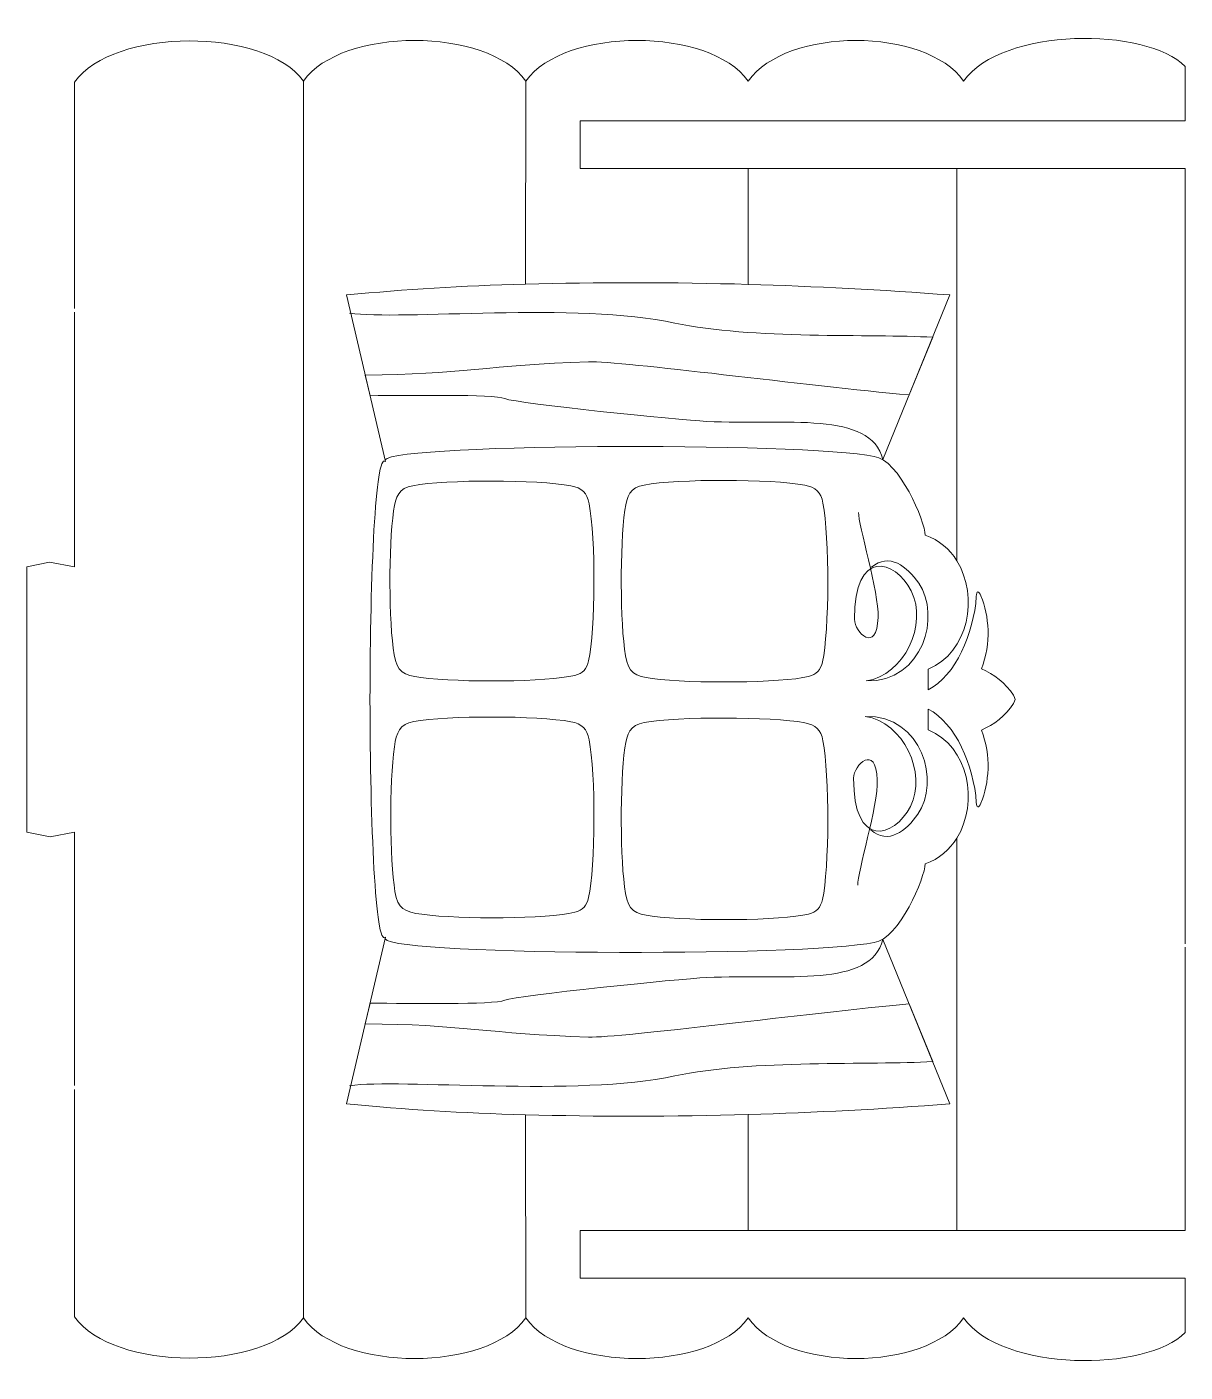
# Model space of a CAD drawing. Header units: centimetres. Extents: x -24.8 to 24.8, y -32.8 to 32.7.
# Drawn here: x -24.76 to -16.03, y -31.4 to -21.26 of the extents above; entities that cross this region are included whole.
import ezdxf

# ---------------------------------------------------------------- set-up
doc = ezdxf.new("R2010")
doc.units = ezdxf.units.CM
doc.header["$MEASUREMENT"] = 0
doc.layers.add('layer 1', color=7, linetype='Continuous')

msp = doc.modelspace()

# ---------------------------------------------------------------- linework, layer by layer
at = {"layer": 'layer 1', "color": 250, "lineweight": 9}
for points, knots in [([(-16.03234, -28.16761), (-16.03234, -28.16761), (-16.03234, -22.32499), (-16.03234, -22.32499), (-16.03234, -22.32499), (-16.03234, -22.32499), (-20.59373, -22.32499), (-20.59373, -22.32499), (-20.59373, -22.32499), (-20.59373, -22.32499), (-20.59373, -21.96625), (-20.59373, -21.96625), (-20.59373, -21.96625), (-20.59373, -21.96625), (-16.03234, -21.96625), (-16.03234, -21.96625), (-16.03234, -21.96625), (-16.03234, -21.96625), (-16.03234, -21.55551), (-16.03234, -21.55551), (-16.03234, -21.55551), (-16.32038, -21.25718), (-17.41378, -21.2572), (-17.7018, -21.66577), (-17.7018, -21.66577), (-17.98983, -21.25719), (-19.03819, -21.2572), (-19.3262, -21.66577), (-19.3262, -21.66577), (-19.61422, -21.25719), (-20.71491, -21.2572), (-21.00293, -21.66577), (-21.00293, -21.66577), (-21.29094, -21.25719), (-22.39184, -21.2572), (-22.67987, -21.66577), (-22.67987, -21.66577), (-22.96787, -21.25719), (-24.1162, -21.26412), (-24.40422, -21.67267), (-24.40422, -21.67267), (-24.40422, -22.25112), (-24.40422, -22.80055), (-24.40422, -23.379)], [0, 0, 0, 0, 0.08333333, 0.08333333, 0.08333333, 0.08333333, 0.16666667, 0.16666667, 0.16666667, 0.16666667, 0.25, 0.25, 0.25, 0.25, 0.33333333, 0.33333333, 0.33333333, 0.33333333, 0.41666667, 0.41666667, 0.41666667, 0.41666667, 0.5, 0.5, 0.5, 0.5, 0.58333333, 0.58333333, 0.58333333, 0.58333333, 0.66666667, 0.66666667, 0.66666667, 0.66666667, 0.75, 0.75, 0.75, 0.75, 0.83333333, 0.83333333, 0.83333333, 0.83333333, 1, 1, 1, 1]), ([(-24.40422, -23.40804), (-24.40422, -24.04744), (-24.40421, -24.68684), (-24.40421, -25.32624), (-24.40421, -25.32624), (-24.40421, -25.32624), (-24.59352, -25.29124), (-24.59352, -25.29124), (-24.59352, -25.29124), (-24.59352, -25.29124), (-24.76422, -25.32624), (-24.76422, -25.32624), (-24.76422, -25.32624), (-24.76422, -25.32624), (-24.76422, -27.3262), (-24.76422, -27.3262), (-24.76422, -27.3262), (-24.76422, -27.3262), (-24.5885, -27.3612), (-24.5885, -27.3612), (-24.5885, -27.3612), (-24.5885, -27.3612), (-24.40421, -27.3262), (-24.40421, -27.3262), (-24.40421, -27.3262), (-24.40421, -27.9726), (-24.40422, -28.58995), (-24.40422, -29.23635)], [0, 0, 0, 0, 0.125, 0.125, 0.125, 0.125, 0.25, 0.25, 0.25, 0.25, 0.375, 0.375, 0.375, 0.375, 0.5, 0.5, 0.5, 0.5, 0.625, 0.625, 0.625, 0.625, 0.75, 0.75, 0.75, 0.75, 1, 1, 1, 1]), ([(-20.63398, -26.14534), (-20.57378, -26.13097), (-20.54282, -26.09437), (-20.5292, -26.03493), (-20.5292, -26.03493), (-20.4768, -25.80642), (-20.47557, -25.10575), (-20.52522, -24.85111), (-20.52522, -24.85111), (-20.54156, -24.76728), (-20.57929, -24.73114), (-20.66251, -24.71562), (-20.66251, -24.71562), (-20.91395, -24.66871), (-21.60314, -24.66758), (-21.85408, -24.71475), (-21.85408, -24.71475), (-21.96096, -24.73483), (-21.98416, -24.79313), (-21.99974, -24.90473), (-21.99974, -24.90473), (-22.03758, -25.17591), (-22.03613, -25.74177), (-21.99542, -25.98955), (-21.99542, -25.98955), (-21.97431, -26.11799), (-21.92416, -26.14361), (-21.79359, -26.16064), (-21.79359, -26.16064), (-21.49115, -26.20007), (-20.8384, -26.19415), (-20.63398, -26.14534)], [0, 0, 0, 0, 0.11111111, 0.11111111, 0.11111111, 0.11111111, 0.22222222, 0.22222222, 0.22222222, 0.22222222, 0.33333333, 0.33333333, 0.33333333, 0.33333333, 0.44444444, 0.44444444, 0.44444444, 0.44444444, 0.55555556, 0.55555556, 0.55555556, 0.55555556, 0.66666667, 0.66666667, 0.66666667, 0.66666667, 0.77777778, 0.77777778, 0.77777778, 0.77777778, 1, 1, 1, 1]), ([(-20.0498, -26.16828), (-19.74734, -26.20772), (-19.07556, -26.2018), (-18.87114, -26.15298), (-18.87114, -26.15298), (-18.81092, -26.1386), (-18.77998, -26.10202), (-18.76636, -26.04258), (-18.76636, -26.04258), (-18.71396, -25.81405), (-18.71272, -25.1007), (-18.76238, -24.84606), (-18.76238, -24.84606), (-18.77872, -24.76221), (-18.81645, -24.72608), (-18.89967, -24.71056), (-18.89967, -24.71056), (-19.15111, -24.66366), (-19.85934, -24.66251), (-20.11028, -24.70969), (-20.11028, -24.70969), (-20.21718, -24.72979), (-20.24037, -24.78807), (-20.25594, -24.89967), (-20.25594, -24.89967), (-20.29379, -25.17085), (-20.29234, -25.7494), (-20.25161, -25.99719), (-20.25161, -25.99719), (-20.23051, -26.12565), (-20.18037, -26.15125), (-20.0498, -26.16828)], [0, 0, 0, 0, 0.11111111, 0.11111111, 0.11111111, 0.11111111, 0.22222222, 0.22222222, 0.22222222, 0.22222222, 0.33333333, 0.33333333, 0.33333333, 0.33333333, 0.44444444, 0.44444444, 0.44444444, 0.44444444, 0.55555556, 0.55555556, 0.55555556, 0.55555556, 0.66666667, 0.66666667, 0.66666667, 0.66666667, 0.77777778, 0.77777778, 0.77777778, 0.77777778, 1, 1, 1, 1]), ([(-18.39749, -25.32984), (-18.26378, -25.21628), (-18.12841, -25.32357), (-18.04078, -25.45021), (-18.04078, -25.45021), (-17.87347, -25.692), (-18.00208, -26.19393), (-18.43755, -26.18657), (-18.43755, -26.18657), (-18.15149, -26.14283), (-17.96908, -25.76069), (-18.09733, -25.50788), (-18.09733, -25.50788), (-18.2197, -25.26666), (-18.52834, -25.18767), (-18.52524, -25.72116), (-18.52524, -25.72116), (-18.52466, -25.82059), (-18.35602, -25.98492), (-18.34667, -25.70743), (-18.34667, -25.70743), (-18.34027, -25.51758), (-18.49777, -25.00425), (-18.49392, -24.91576)], [0, 0, 0, 0, 0.14285714, 0.14285714, 0.14285714, 0.14285714, 0.28571429, 0.28571429, 0.28571429, 0.28571429, 0.42857143, 0.42857143, 0.42857143, 0.42857143, 0.57142857, 0.57142857, 0.57142857, 0.57142857, 0.71428571, 0.71428571, 0.71428571, 0.71428571, 1, 1, 1, 1]), ([(-20.66251, -26.49388), (-20.91395, -26.44698), (-21.59678, -26.44584), (-21.84773, -26.49301), (-21.84773, -26.49301), (-21.95462, -26.5131), (-21.97782, -26.57139), (-21.99339, -26.68299), (-21.99339, -26.68299), (-22.03124, -26.95417), (-22.02977, -27.5264), (-21.98906, -27.77416), (-21.98906, -27.77416), (-21.96797, -27.90259), (-21.91779, -27.92823), (-21.78725, -27.94525), (-21.78725, -27.94525), (-21.4848, -27.98467), (-20.83839, -27.97874), (-20.63398, -27.92995), (-20.63398, -27.92995), (-20.5738, -27.91559), (-20.54282, -27.87899), (-20.5292, -27.81955), (-20.5292, -27.81955), (-20.4768, -27.59102), (-20.47557, -26.88402), (-20.52522, -26.62938), (-20.52522, -26.62938), (-20.54156, -26.54553), (-20.57929, -26.5094), (-20.66251, -26.49388)], [0, 0, 0, 0, 0.11111111, 0.11111111, 0.11111111, 0.11111111, 0.22222222, 0.22222222, 0.22222222, 0.22222222, 0.33333333, 0.33333333, 0.33333333, 0.33333333, 0.44444444, 0.44444444, 0.44444444, 0.44444444, 0.55555556, 0.55555556, 0.55555556, 0.55555556, 0.66666667, 0.66666667, 0.66666667, 0.66666667, 0.77777778, 0.77777778, 0.77777778, 0.77777778, 1, 1, 1, 1]), ([(-20.11028, -26.50065), (-20.21718, -26.52075), (-20.24037, -26.57903), (-20.25594, -26.69063), (-20.25594, -26.69063), (-20.29379, -26.96182), (-20.29234, -27.54036), (-20.25161, -27.78815), (-20.25161, -27.78815), (-20.23051, -27.91661), (-20.18037, -27.94221), (-20.0498, -27.95924), (-20.0498, -27.95924), (-19.74734, -27.99868), (-19.07556, -27.99276), (-18.87114, -27.94394), (-18.87114, -27.94394), (-18.81092, -27.92957), (-18.77998, -27.89298), (-18.76636, -27.83354), (-18.76636, -27.83354), (-18.71396, -27.60501), (-18.71272, -26.89166), (-18.76238, -26.63702), (-18.76238, -26.63702), (-18.77872, -26.55317), (-18.81645, -26.51704), (-18.89967, -26.50152), (-18.89967, -26.50152), (-19.15111, -26.45462), (-19.85934, -26.45347), (-20.11028, -26.50065)], [0, 0, 0, 0, 0.11111111, 0.11111111, 0.11111111, 0.11111111, 0.22222222, 0.22222222, 0.22222222, 0.22222222, 0.33333333, 0.33333333, 0.33333333, 0.33333333, 0.44444444, 0.44444444, 0.44444444, 0.44444444, 0.55555556, 0.55555556, 0.55555556, 0.55555556, 0.66666667, 0.66666667, 0.66666667, 0.66666667, 0.77777778, 0.77777778, 0.77777778, 0.77777778, 1, 1, 1, 1]), ([(-18.40284, -27.30958), (-18.26914, -27.42314), (-18.13468, -27.31651), (-18.04705, -27.18987), (-18.04705, -27.18987), (-17.87975, -26.94809), (-18.00835, -26.44616), (-18.44383, -26.45351), (-18.44383, -26.45351), (-18.15776, -26.49726), (-17.97535, -26.8794), (-18.1036, -27.13221), (-18.1036, -27.13221), (-18.22597, -27.37343), (-18.53461, -27.45241), (-18.53151, -26.91892), (-18.53151, -26.91892), (-18.53093, -26.8195), (-18.3623, -26.65516), (-18.35294, -26.93265), (-18.35294, -26.93265), (-18.34655, -27.12251), (-18.50404, -27.63584), (-18.50019, -27.72432)], [0, 0, 0, 0, 0.14285714, 0.14285714, 0.14285714, 0.14285714, 0.28571429, 0.28571429, 0.28571429, 0.28571429, 0.42857143, 0.42857143, 0.42857143, 0.42857143, 0.57142857, 0.57142857, 0.57142857, 0.57142857, 0.71428571, 0.71428571, 0.71428571, 0.71428571, 1, 1, 1, 1]), ([(-24.40422, -29.2654), (-24.40422, -29.83685), (-24.40422, -30.40832), (-24.40422, -30.97977), (-24.40422, -30.97977), (-24.1162, -31.38832), (-22.96787, -31.39525), (-22.67987, -30.98667), (-22.67987, -30.98667), (-22.39184, -31.39524), (-21.29094, -31.39525), (-21.00293, -30.98667), (-21.00293, -30.98667), (-20.71491, -31.39524), (-19.61422, -31.39525), (-19.3262, -30.98667), (-19.3262, -30.98667), (-19.03819, -31.39524), (-17.98983, -31.39525), (-17.7018, -30.98667), (-17.7018, -30.98667), (-17.41378, -31.39524), (-16.32038, -31.39526), (-16.03234, -31.09693), (-16.03234, -31.09693), (-16.03234, -31.09693), (-16.03234, -30.68619), (-16.03234, -30.68619), (-16.03234, -30.68619), (-16.03234, -30.68619), (-20.59373, -30.68619), (-20.59373, -30.68619), (-20.59373, -30.68619), (-20.59373, -30.68619), (-20.59373, -30.32745), (-20.59373, -30.32745), (-20.59373, -30.32745), (-20.59373, -30.32745), (-16.03234, -30.32745), (-16.03234, -30.32745), (-16.03234, -30.32745), (-16.03234, -30.32745), (-16.03234, -28.1917), (-16.03234, -28.1917)], [0, 0, 0, 0, 0.08333333, 0.08333333, 0.08333333, 0.08333333, 0.16666667, 0.16666667, 0.16666667, 0.16666667, 0.25, 0.25, 0.25, 0.25, 0.33333333, 0.33333333, 0.33333333, 0.33333333, 0.41666667, 0.41666667, 0.41666667, 0.41666667, 0.5, 0.5, 0.5, 0.5, 0.58333333, 0.58333333, 0.58333333, 0.58333333, 0.66666667, 0.66666667, 0.66666667, 0.66666667, 0.75, 0.75, 0.75, 0.75, 0.83333333, 0.83333333, 0.83333333, 0.83333333, 1, 1, 1, 1])]:
    msp.add_open_spline(points, degree=3, knots=knots, dxfattribs=at)
at = {"layer": 'layer 1', "color": 114, "lineweight": 9}
msp.add_open_spline([(-22.67987, -30.98667), (-22.67987, -30.98667), (-22.67987, -21.66508), (-22.67987, -21.66508)], degree=3, dxfattribs=at)
for points, knots in [([(-22.33122, -29.2369), (-21.95252, -29.18166), (-20.61616, -29.32217), (-19.87945, -29.16299), (-19.87945, -29.16299), (-19.30296, -29.03844), (-18.39262, -29.08206), (-17.93541, -29.05566), (-17.93541, -29.05566), (-17.93541, -29.05566), (-18.1125, -28.6206), (-18.1125, -28.6206), (-18.1125, -28.6206), (-18.86573, -28.68846), (-20.28484, -28.87762), (-20.52919, -28.87027), (-20.52919, -28.87027), (-21.27765, -28.84775), (-21.50605, -28.77273), (-22.2131, -28.77093), (-22.2131, -28.77093), (-22.2131, -28.77093), (-22.17671, -28.61515), (-22.17671, -28.61515), (-22.17671, -28.61515), (-21.87348, -28.61597), (-21.2486, -28.62812), (-21.16048, -28.59321), (-21.16048, -28.59321), (-21.06585, -28.55574), (-19.84688, -28.43174), (-19.64017, -28.42169), (-19.64017, -28.42169), (-19.03787, -28.39239), (-18.40369, -28.50387), (-18.31042, -28.13432), (-18.31042, -28.13432), (-18.31042, -28.13432), (-17.80567, -29.3744), (-17.80567, -29.3744), (-17.80567, -29.3744), (-18.31515, -29.41251), (-18.82532, -29.43922), (-19.3262, -29.45408), (-19.3262, -29.45408), (-19.3262, -29.45408), (-19.3262, -30.32745), (-19.3262, -30.32745), (-19.3262, -30.32745), (-19.3262, -30.32745), (-19.3262, -29.45408), (-19.3262, -29.45408), (-19.3262, -29.45408), (-19.87798, -29.47046), (-20.48002, -29.47045), (-21.00459, -29.456), (-21.00459, -29.456), (-21.00459, -29.456), (-21.00293, -30.98667), (-21.00293, -30.98667), (-21.00293, -30.98667), (-21.00293, -30.98667), (-21.00459, -29.456), (-21.00459, -29.456), (-21.00459, -29.456), (-21.4917, -29.44258), (-21.90377, -29.41692), (-22.35404, -29.3744), (-22.35404, -29.3744), (-22.35404, -29.3744), (-22.06059, -28.11799), (-22.06059, -28.11799), (-22.06059, -28.11799), (-22.20194, -28.2562), (-18.88448, -28.26914), (-18.37731, -28.15685), (-18.37731, -28.15685), (-18.18793, -28.13729), (-17.99169, -27.66183), (-17.9915, -27.5648), (-17.9915, -27.5648), (-17.88598, -27.52778), (-17.80638, -27.45753), (-17.75245, -27.37026), (-17.75245, -27.37026), (-17.75245, -27.37026), (-17.75353, -30.32745), (-17.75353, -30.32745), (-17.75353, -30.32745), (-17.75353, -30.32745), (-17.75245, -27.37026), (-17.75245, -27.37026), (-17.75245, -27.37026), (-17.58764, -27.10353), (-17.66263, -26.67772), (-17.97004, -26.55504), (-17.97004, -26.55504), (-17.97004, -26.50489), (-17.97004, -26.44729), (-17.97004, -26.39831), (-17.97004, -26.39831), (-17.76151, -26.50257), (-17.62506, -26.82592), (-17.6064, -27.10157), (-17.6064, -27.10157), (-17.60352, -27.1441), (-17.5898, -27.14992), (-17.57188, -27.10655), (-17.57188, -27.10655), (-17.50946, -26.95554), (-17.49276, -26.75051), (-17.56803, -26.55639), (-17.56803, -26.55639), (-17.47702, -26.5196), (-17.38215, -26.44762), (-17.32711, -26.35696), (-17.32711, -26.35696), (-17.31009, -26.32892), (-17.31009, -26.32283), (-17.32711, -26.29479), (-17.32711, -26.29479), (-17.38215, -26.20413), (-17.47702, -26.13215), (-17.56803, -26.09536), (-17.56803, -26.09536), (-17.49276, -25.90124), (-17.50946, -25.69621), (-17.57188, -25.5452), (-17.57188, -25.5452), (-17.5898, -25.50183), (-17.60352, -25.50765), (-17.6064, -25.55018), (-17.6064, -25.55018), (-17.62506, -25.82583), (-17.76151, -26.14918), (-17.97004, -26.25344), (-17.97004, -26.25344), (-17.97004, -26.20446), (-17.97004, -26.14686), (-17.97004, -26.09671), (-17.97004, -26.09671), (-17.66263, -25.97403), (-17.58764, -25.54822), (-17.75245, -25.28149), (-17.75245, -25.28149), (-17.75245, -25.28149), (-17.75353, -22.3243), (-17.75353, -22.3243), (-17.75353, -22.3243), (-17.75353, -22.3243), (-17.75245, -25.28149), (-17.75245, -25.28149), (-17.75245, -25.28149), (-17.80638, -25.19422), (-17.88598, -25.12397), (-17.9915, -25.08695), (-17.9915, -25.08695), (-17.99169, -24.98992), (-18.18793, -24.51446), (-18.37731, -24.4949), (-18.37731, -24.4949), (-18.88448, -24.38261), (-22.20194, -24.39555), (-22.06059, -24.53376), (-22.06059, -24.53376), (-22.06059, -24.53376), (-22.35404, -23.27735), (-22.35404, -23.27735), (-22.35404, -23.27735), (-21.90377, -23.23483), (-21.4917, -23.20917), (-21.00459, -23.19575), (-21.00459, -23.19575), (-21.00459, -23.19575), (-21.00293, -21.66508), (-21.00293, -21.66508), (-21.00293, -21.66508), (-21.00293, -21.66508), (-21.00459, -23.19575), (-21.00459, -23.19575), (-21.00459, -23.19575), (-20.48002, -23.1813), (-19.87798, -23.18129), (-19.3262, -23.19767), (-19.3262, -23.19767), (-19.3262, -23.19767), (-19.3262, -22.3243), (-19.3262, -22.3243), (-19.3262, -22.3243), (-19.3262, -22.3243), (-19.3262, -23.19767), (-19.3262, -23.19767), (-19.3262, -23.19767), (-18.82532, -23.21253), (-18.31515, -23.23924), (-17.80567, -23.27735), (-17.80567, -23.27735), (-17.80567, -23.27735), (-18.31042, -24.51743), (-18.31042, -24.51743), (-18.31042, -24.51743), (-18.40369, -24.14788), (-19.03787, -24.25936), (-19.64017, -24.23006), (-19.64017, -24.23006), (-19.84688, -24.22001), (-21.06585, -24.09601), (-21.16048, -24.05854), (-21.16048, -24.05854), (-21.2486, -24.02363), (-21.87348, -24.03578), (-22.17671, -24.0366), (-22.17671, -24.0366), (-22.17671, -24.0366), (-22.2131, -23.88082), (-22.2131, -23.88082), (-22.2131, -23.88082), (-21.50605, -23.87902), (-21.27765, -23.804), (-20.52919, -23.78148), (-20.52919, -23.78148), (-20.28484, -23.77413), (-18.86573, -23.96329), (-18.1125, -24.03115), (-18.1125, -24.03115), (-18.1125, -24.03115), (-17.93541, -23.59609), (-17.93541, -23.59609), (-17.93541, -23.59609), (-18.39262, -23.56969), (-19.30296, -23.61331), (-19.87945, -23.48876), (-19.87945, -23.48876), (-20.61616, -23.32958), (-21.95252, -23.47009), (-22.33122, -23.41485)], [0, 0, 0, 0, 0.01666667, 0.01666667, 0.01666667, 0.01666667, 0.03333333, 0.03333333, 0.03333333, 0.03333333, 0.05, 0.05, 0.05, 0.05, 0.06666667, 0.06666667, 0.06666667, 0.06666667, 0.08333333, 0.08333333, 0.08333333, 0.08333333, 0.1, 0.1, 0.1, 0.1, 0.11666667, 0.11666667, 0.11666667, 0.11666667, 0.13333333, 0.13333333, 0.13333333, 0.13333333, 0.15, 0.15, 0.15, 0.15, 0.16666667, 0.16666667, 0.16666667, 0.16666667, 0.18333333, 0.18333333, 0.18333333, 0.18333333, 0.2, 0.2, 0.2, 0.2, 0.21666667, 0.21666667, 0.21666667, 0.21666667, 0.23333333, 0.23333333, 0.23333333, 0.23333333, 0.25, 0.25, 0.25, 0.25, 0.26666667, 0.26666667, 0.26666667, 0.26666667, 0.28333333, 0.28333333, 0.28333333, 0.28333333, 0.3, 0.3, 0.3, 0.3, 0.31666667, 0.31666667, 0.31666667, 0.31666667, 0.33333333, 0.33333333, 0.33333333, 0.33333333, 0.35, 0.35, 0.35, 0.35, 0.36666667, 0.36666667, 0.36666667, 0.36666667, 0.38333333, 0.38333333, 0.38333333, 0.38333333, 0.4, 0.4, 0.4, 0.4, 0.41666667, 0.41666667, 0.41666667, 0.41666667, 0.43333333, 0.43333333, 0.43333333, 0.43333333, 0.45, 0.45, 0.45, 0.45, 0.46666667, 0.46666667, 0.46666667, 0.46666667, 0.48333333, 0.48333333, 0.48333333, 0.48333333, 0.5, 0.5, 0.5, 0.5, 0.51666667, 0.51666667, 0.51666667, 0.51666667, 0.53333333, 0.53333333, 0.53333333, 0.53333333, 0.55, 0.55, 0.55, 0.55, 0.56666667, 0.56666667, 0.56666667, 0.56666667, 0.58333333, 0.58333333, 0.58333333, 0.58333333, 0.6, 0.6, 0.6, 0.6, 0.61666667, 0.61666667, 0.61666667, 0.61666667, 0.63333333, 0.63333333, 0.63333333, 0.63333333, 0.65, 0.65, 0.65, 0.65, 0.66666667, 0.66666667, 0.66666667, 0.66666667, 0.68333333, 0.68333333, 0.68333333, 0.68333333, 0.7, 0.7, 0.7, 0.7, 0.71666667, 0.71666667, 0.71666667, 0.71666667, 0.73333333, 0.73333333, 0.73333333, 0.73333333, 0.75, 0.75, 0.75, 0.75, 0.76666667, 0.76666667, 0.76666667, 0.76666667, 0.78333333, 0.78333333, 0.78333333, 0.78333333, 0.8, 0.8, 0.8, 0.8, 0.81666667, 0.81666667, 0.81666667, 0.81666667, 0.83333333, 0.83333333, 0.83333333, 0.83333333, 0.85, 0.85, 0.85, 0.85, 0.86666667, 0.86666667, 0.86666667, 0.86666667, 0.88333333, 0.88333333, 0.88333333, 0.88333333, 0.9, 0.9, 0.9, 0.9, 0.91666667, 0.91666667, 0.91666667, 0.91666667, 0.93333333, 0.93333333, 0.93333333, 0.93333333, 0.95, 0.95, 0.95, 0.95, 0.96666667, 0.96666667, 0.96666667, 0.96666667, 1, 1, 1, 1]), ([(-22.06059, -28.11799), (-22.13728, -28.19296), (-22.17629, -27.26817), (-22.17756, -26.32588), (-22.17756, -26.32588), (-22.17629, -25.38358), (-22.13728, -24.45879), (-22.06059, -24.53376)], [0, 0, 0, 0, 0.33333333, 0.33333333, 0.33333333, 0.33333333, 1, 1, 1, 1])]:
    msp.add_open_spline(points, degree=3, knots=knots, dxfattribs=at)

doc.saveas('drawing.dxf')
